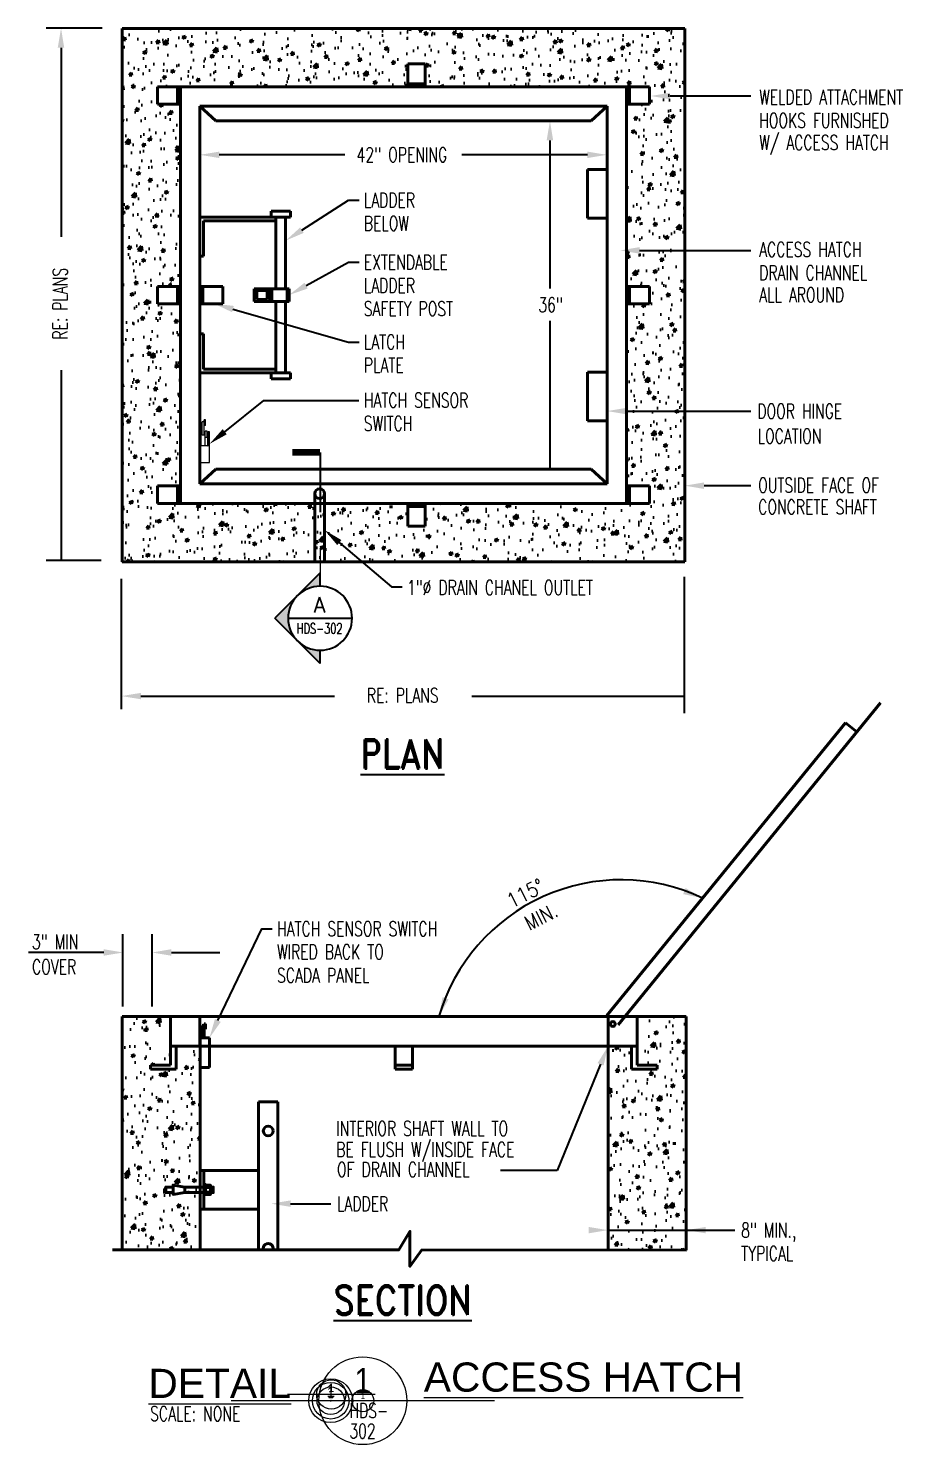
# Model space of a CAD drawing. Header units: inches. Extents: x 2588 to 2838, y -620 to -90.
# Drawn here: x 2588.1 to 2678, y -235.2 to -89.6 of the extents above; entities that cross this region are included whole.
import ezdxf
from ezdxf.enums import TextEntityAlignment as Align

# ---------------------------------------------------------------- set-up
doc = ezdxf.new("R2010")
doc.units = ezdxf.units.IN
doc.header["$MEASUREMENT"] = 0
for name, color, linetype in [('0 @ 1', 7, 'Continuous'), ('0 @ 24', 7, 'Continuous'), ('0 @ 30', 7, 'Continuous'), ('0 @ 32', 7, 'Continuous'), ('0 @ 40', 7, 'Continuous'), ('0 @ 48', 7, 'Continuous'), ('0 @ 96', 7, 'Continuous'), ('MU-PART-NUMB', 7, 'Continuous'), ('MU-TEXT', 7, 'Continuous')]:
    doc.layers.add(name, color=color, linetype=linetype)
for name, color, linetype, lineweight in [('DT-MDSO', 200, 'Continuous', 53), ('MU-NOTES', 11, 'Continuous', 35), ('MU-VAULT', 60, 'Continuous', 50)]:
    doc.layers.add(name, color=color, linetype=linetype, lineweight=lineweight)
doc.styles.add('BOLD', font='arial.ttf')
doc.styles.add('ROMAND', font='ROMAND.SHX')
doc.styles.add('RomanS', font='romans.shx')
doc.styles.add('RomanS_not anno', font='romans.shx', dxfattribs={"width": 0.85})
doc.styles.get("Standard").update_dxf_attribs({"font": 'romans.shx'})
doc.dimstyles.get("Standard").update_dxf_attribs({"dimtxt": 0.18, "dimasz": 0.18, "dimexe": 0.18, "dimexo": 0.0625, "dimgap": 0.09, "dimtad": 0, "dimtih": 1, "dimtoh": 1, "dimdec": 4, "dimzin": 0, "dimdsep": 46, "dimtxsty": 'Standard', "dimcen": 0.09, "dimadec": 0, "dimazin": 0, "dimtfac": 1, "dimtdec": 4, "dimtofl": 0, "dimtmove": 0, "dimatfit": 3, "dimfxl": 1, "dimtolj": 1, "dimtzin": 0, "dimarcsym": 0})
pattern_1 = [(50, (2473.64, -356.567), (3.461498, -0.302842), [0.36195, -3.98145]), (355, (2473.64, -356.567), (-0.669614, 3.63008), [0.28956, -3.18516]), (100.4514, (2473.9285, -356.5922), (2.791886, 3.327235), [0.30761, -3.38371]), (46.1842, (2473.64, -355.602), (5.150505, -0.798795), [0.54292, -5.97218]), (96.6356, (2474.0693, -355.6684), (4.51068, 4.70109), [0.46142, -5.07557]), (351.1842, (2473.64, -355.602), (4.51068, 4.7011), [0.43434, -4.77774]), (21, (2474.1226, -355.843), (2.880673, -1.94304), [0.36195, -3.98145]), (326, (2474.1226, -355.843), (1.17424, 3.499574), [0.28956, -3.18516]), (71.4514, (2474.3627, -356.005), (4.054914, 1.55653), [0.30761, -3.38371]), (37.5, (2473.64, -356.567), (0.0586835, 1.606546), [0, -3.146552, 0, -3.23342, 0, -3.197225]), (7.5, (2473.64, -356.567), (1.269574, 1.903431), [0, -1.843532, 0, -3.074162, 0, -1.218565]), (327.5, (2472.5639, -356.567), (2.576227, -0.10885), [0, -1.2065, 0, -3.76428, 0, -4.99491]), (317.5, (2472.0813, -356.567), (2.814456, 0.483107), [0, -1.56845, 0, -2.499868, 0, -3.54711])]

# ---------------------------------------------------------------- blocks, each defined once
blk = doc.blocks.new('a_wash')
blk.add_lwpolyline([(-0.177, -1), (0, -1), (0, 1), (-0.177, 1)], close=True)
blk = doc.blocks.new('a_nut')
for p, q in [((0, 0.87), (0, -0.87)), ((0.78, 0.87), (0, 0.87)), ((0.78, 0.43), (0, 0.43)), ((0.88, -0.77), (0.88, 0.77)), ((0.78, -0.43), (0, -0.43)), ((0.78, -0.87), (0, -0.87))]:
    blk.add_line(p, q)
for centre, start, end in [((0.78, 0.77), 0, 90), ((0.78, 0.53), 270, 0), ((0.78, 0.34), 0, 90), ((0.78, -0.34), 270, 0), ((0.78, -0.53), 0, 90), ((0.78, -0.77), 270, 0)]:
    blk.add_arc(centre, 0.0938, start, end)
blk = doc.blocks.new('ANCHBOLT')
blk.add_line((4.75, -0.38), (4.75, 0.38))
for points in [[(-0.83, -0.38), (-1.16, -0.38), (-1.16, 0.38), (-0.83, 0.38)], [(0, -0.38), (2.38, -0.38), (2.38, 0.38), (0, 0.38)]]:
    blk.add_lwpolyline(points, close=True)
blk.add_lwpolyline([(0, 0, 0.75, 0.75, 0), (0, 0, 0, 0, 0)], format="xyseb")
for points in [[(2.38, -0.38), (3.85, -0.64), (3.85, 0.64), (2.38, 0.38)], [(3.88, 0.38), (4.75, 0.38), (4.94, 0), (4.75, -0.38), (3.88, -0.38)]]:
    blk.add_lwpolyline(points)
at = {"xscale": -0.75, "yscale": 0.75, "zscale": 0.75}
blk.add_blockref('a_nut', (-0.18, 0), dxfattribs=at)
at = {"xscale": -1, "yscale": 0.75, "rotation": 180}
blk.add_blockref('a_wash', (0, 0), dxfattribs=at)
blk = doc.blocks.new('Subtitle_Ref_Bubble')
at = {"linetype": 'ByBlock', "lineweight": -2}
blk.add_line((9.034, 0), (-9.034, 0), dxfattribs=at)
blk.add_circle((0, 0), 3.011, dxfattribs=at)
at = {"linetype": 'ByBlock', "lineweight": -2, "style": 'BOLD', "width": 0.85}
blk.add_attdef('NUMBER', text='', height=1, dxfattribs=at).set_placement((0, 0.5), align=Align.CENTER)
at = {"linetype": 'ByBlock', "lineweight": -2, "style": 'RomanS_not anno', "width": 0.85}
blk.add_attdef('SHEET', text='', height=0.75, dxfattribs=at).set_placement((0, -0.5), align=Align.TOP_CENTER)
blk = doc.blocks.new('*U28')
at = {"layer": '0 @ 1'}
ref = blk.add_blockref('Subtitle_Ref_Bubble', (2619.19, -230.7), dxfattribs=dict(at, xscale=0.015625, yscale=0.015625, zscale=0.015625))
ref.add_attrib('NUMBER', '1', dxfattribs={"layer": '0', "color": 0, "linetype": 'ByBlock', "lineweight": -2, "height": 0.0273, "style": 'BOLD', "width": 0.85}).set_placement((2619.19, -230.7), align=Align.CENTER)
at = {"layer": '0 @ 24'}
ref = blk.add_blockref('Subtitle_Ref_Bubble', (2622.49, -230.7), dxfattribs=dict(at, xscale=0.375, yscale=0.375, zscale=0.375))
ref.add_attrib('NUMBER', '1', dxfattribs={"layer": '0', "color": 0, "linetype": 'ByBlock', "lineweight": -2, "height": 0.656, "style": 'BOLD', "width": 0.85}).set_placement((2622.49, -230.52), align=Align.CENTER)
at = {"layer": '0 @ 30'}
ref = blk.add_blockref('Subtitle_Ref_Bubble', (2619.19, -230.7), dxfattribs=dict(at, xscale=0.46875, yscale=0.46875, zscale=0.46875))
ref.add_attrib('NUMBER', '1', dxfattribs={"layer": '0', "color": 0, "linetype": 'ByBlock', "lineweight": -2, "height": 0.82, "style": 'BOLD', "width": 0.85}).set_placement((2619.19, -230.47), align=Align.CENTER)
at = {"layer": '0 @ 32'}
ref = blk.add_blockref('Subtitle_Ref_Bubble', (2619.25, -230.06), dxfattribs=dict(at, xscale=0.5, yscale=0.5, zscale=0.5))
ref.add_attrib('NUMBER', '1', dxfattribs={"layer": '0', "color": 0, "linetype": 'ByBlock', "lineweight": -2, "height": 0.875, "style": 'BOLD', "width": 0.85}).set_placement((2619.25, -229.81), align=Align.CENTER)
at = {"layer": '0 @ 40'}
ref = blk.add_blockref('Subtitle_Ref_Bubble', (2619.19, -230.7), dxfattribs=dict(at, xscale=0.625, yscale=0.625, zscale=0.625))
ref.add_attrib('NUMBER', '1', dxfattribs={"layer": '0', "color": 0, "linetype": 'ByBlock', "lineweight": -2, "height": 1.09, "style": 'BOLD', "width": 0.85}).set_placement((2619.19, -230.39), align=Align.CENTER)
at = {"layer": '0 @ 48'}
ref = blk.add_blockref('Subtitle_Ref_Bubble', (2619.19, -230.7), dxfattribs=dict(at, xscale=0.75, yscale=0.75, zscale=0.75))
ref.add_attrib('NUMBER', '1', dxfattribs={"layer": '0', "color": 0, "linetype": 'ByBlock', "lineweight": -2, "height": 1.31, "style": 'BOLD', "width": 0.85}).set_placement((2619.19, -230.33), align=Align.CENTER)
at = {"layer": '0 @ 96'}
ref = blk.add_blockref('Subtitle_Ref_Bubble', (2622.49, -230.7), dxfattribs=dict(at, xscale=1.5, yscale=1.5, zscale=1.5))
ref.add_attrib('NUMBER', '1', dxfattribs={"layer": '0', "color": 0, "linetype": 'ByBlock', "lineweight": -2, "height": 2.62, "style": 'BOLD', "width": 0.85}).set_placement((2622.49, -229.95), align=Align.CENTER)

msp = doc.modelspace()

# ---------------------------------------------------------------- hatches: boundary and pattern name
at = {"layer": 'MU-NOTES'}
h = msp.add_hatch(color=256, dxfattribs=at)
edge = h.paths.add_edge_path()
edge.add_arc((2618.1, -150.24), 3.29, 90, 270, ccw=False)
edge.add_line((2618.1, -146.95), (2618.1, -145.58))
edge.add_line((2618.1, -145.58), (2613.45, -150.24))
edge.add_line((2613.45, -150.24), (2618.1, -154.89))
edge.add_line((2618.1, -154.89), (2618.1, -153.53))
at = {"layer": 'MU-VAULT'}
h = msp.add_hatch(dxfattribs=at)
h.set_pattern_fill('AR-CONC', color=256, scale=0.4826, style=0)
h.set_pattern_definition([(50, (2474.9264, -347.8685), (3.461498, -0.302842), [0.36195, -3.98145]), (355, (2474.9264, -347.8685), (-0.669614, 3.63008), [0.28956, -3.18516]), (100.4514, (2475.215, -347.8938), (2.791886, 3.327235), [0.30761, -3.38371]), (46.1842, (2474.9264, -346.9033), (5.150505, -0.798795), [0.542925, -5.972175]), (96.6356, (2475.3556, -346.97), (4.51068, 4.70109), [0.461415, -5.07557]), (351.1842, (2474.9264, -346.9033), (4.51068, 4.7011), [0.43434, -4.77774]), (21, (2475.409, -347.1446), (2.880673, -1.94304), [0.36195, -3.98145]), (326, (2475.409, -347.1446), (1.17424, 3.499574), [0.28956, -3.18516]), (71.4514, (2475.649, -347.3066), (4.054914, 1.556532), [0.30761, -3.38371]), (37.5, (2474.9264, -347.8685), (0.0586835, 1.6065457), [0, -3.146552, 0, -3.23342, 0, -3.197225]), (7.5, (2474.9264, -347.8685), (1.269574, 1.903431), [0, -1.843532, 0, -3.074162, 0, -1.218565]), (327.5, (2473.8502, -347.8685), (2.576227, -0.10885), [0, -1.2065, 0, -3.76428, 0, -4.99491]), (317.5, (2473.3676, -347.8685), (2.814456, 0.483107), [0, -1.56845, 0, -2.499868, 0, -3.54711])])
h.paths.add_polyline_path([(2655.6, -89.58), (2597.73, -89.58), (2597.73, -144.42), (2617.55, -144.42), (2617.55, -138.42), (2603.73, -138.42), (2601.37, -138.42), (2601.37, -136.63), (2603.73, -136.63), (2603.73, -117.89), (2601.37, -117.89), (2601.37, -116.11), (2603.73, -116.11), (2603.73, -97.36), (2601.37, -97.36), (2601.37, -95.58), (2603.73, -95.58), (2627.11, -95.58), (2627.11, -93.21), (2628.89, -93.21), (2628.89, -95.58), (2649.6, -95.58), (2651.96, -95.58), (2651.96, -97.36), (2649.6, -97.36), (2649.6, -116.11), (2651.96, -116.11), (2651.96, -117.89), (2649.6, -117.89), (2649.6, -136.63), (2651.96, -136.63), (2651.96, -138.42), (2649.6, -138.42), (2628.89, -138.42), (2628.89, -140.78), (2627.11, -140.78), (2627.11, -138.42), (2618.55, -138.42), (2618.55, -144.42), (2655.6, -144.42)])
h.paths.add_polyline_path([(2618.55, -138.42), (2617.55, -138.42), (2617.55, -144.42), (2618.55, -144.42)], flags=17)
h = msp.add_hatch(dxfattribs=at)
h.set_pattern_fill('AR-CONC', color=256, scale=0.4826, style=0)
h.set_pattern_definition(pattern_1)
h.paths.add_polyline_path([(2603.31, -194.25), (2603.31, -196.62), (2600.67, -196.62), (2600.67, -196.21), (2602.72, -196.21), (2602.72, -194.25), (2601.75, -194.25), (2601.75, -191.2), (2597.73, -191.2), (2597.73, -215.19), (2605.77, -215.19), (2605.77, -194.25)])
h = msp.add_hatch(dxfattribs=at)
h.set_pattern_fill('AR-CONC', color=256, scale=0.4826, style=0)
h.set_pattern_definition(pattern_1)
h.paths.add_polyline_path([(2650.12, -196.62), (2650.12, -194.25), (2647.7, -194.25), (2647.7, -215.2), (2655.75, -215.21), (2655.75, -191.2), (2651.72, -191.2), (2651.72, -194.25), (2650.71, -194.25), (2650.71, -196.21), (2652.76, -196.21), (2652.76, -196.62)])

# ---------------------------------------------------------------- linework, layer by layer
at = {"layer": 'MU-NOTES'}
for p, q in [((2595.68, -89.57), (2589.94, -89.57)), ((2654.08, -96.53), (2662.4, -96.53)), ((2616.23, -110.33), (2621.02, -107.25)), ((2621.02, -107.25), (2622.1, -107.25)), ((2650.94, -112.41), (2662.4, -112.41)), ((2616.65, -116.03), (2621.02, -113.63)), ((2621.02, -113.63), (2622.1, -113.63)), ((2609.13, -118.44), (2621.02, -121.84)), ((2621.02, -121.84), (2622.1, -121.84)), ((2649.62, -128.93), (2662.4, -128.93)), ((2618.1, -133.19), (2618.1, -139.31)), ((2657.58, -136.6), (2662.4, -136.6)), ((2620.07, -142.46), (2625.44, -147.01)), ((2595.57, -144.3), (2589.94, -144.3)), ((2618.1, -145.58), (2613.45, -150.24)), ((2618.1, -146.95), (2618.1, -145.58)), ((2597.65, -146.17), (2597.65, -159.59)), ((2625.44, -147.01), (2626.52, -147.01)), ((2655.52, -145.96), (2655.52, -159.99)), ((2618.1, -154.89), (2613.45, -150.24)), ((2614.81, -150.24), (2621.39, -150.24)), ((2618.1, -154.89), (2618.1, -153.53)), ((2597.83, -190.16), (2597.83, -182.71)), ((2600.83, -190.16), (2600.83, -182.71)), ((2646.94, -196.1), (2642.46, -207.01)), ((2642.46, -207.01), (2636.65, -207.01))]:
    msp.add_line(p, q, dxfattribs=at)
for points in [[(2591.46, -91.57), (2591.46, -111.02)], [(2641.73, -101.1), (2641.73, -116.32)], [(2620.65, -102.58), (2607.73, -102.58)], [(2645.58, -102.58), (2632.66, -102.58)], [(2641.73, -119.66), (2641.73, -134.87)], [(2591.46, -124.74), (2591.46, -144.19)], [(2608.29, -131.06), (2612.32, -127.83), (2622.09, -127.83)], [(2599.68, -158.24), (2619.57, -158.24)], [(2633.69, -158.24), (2655.58, -158.24)], [(2607.58, -191.6), (2612.1, -182.17), (2613.18, -182.17)], [(2595.85, -184.61), (2588.1, -184.61)], [(2602.81, -184.61), (2607.78, -184.61)], [(2615.07, -210.44), (2619.19, -210.44)], [(2647.7, -213.16), (2660.73, -213.16)]]:
    msp.add_lwpolyline(points, dxfattribs=at)
at = {"layer": 'MU-NOTES', "const_width": 0.686}
msp.add_lwpolyline([(2618.1, -133.19), (2615.24, -133.19)], dxfattribs=at)
at = {"layer": 'MU-NOTES'}
for centre, radius, start, end in [((2618.1, -150.24), 3.29, 90, 270), ((2618.1, -150.24), 3.29, 270, 90), ((2649.06, -196.66), 19.53, 64.6754, 163.7512)]:
    msp.add_arc(centre, radius, start, end, dxfattribs=at)
for points in [[(2591.12, -91.57), (2591.46, -89.57), (2591.79, -91.57)], [(2654.08, -96.86), (2652.08, -96.53), (2654.08, -96.2)], [(2641.39, -101.1), (2641.73, -99.1), (2642.06, -101.1)], [(2607.73, -102.91), (2605.73, -102.58), (2607.73, -102.25)], [(2645.58, -102.25), (2647.58, -102.58), (2645.58, -102.91)], [(2616.41, -110.61), (2614.55, -111.41), (2616.05, -110.05)], [(2650.94, -112.74), (2648.94, -112.41), (2650.94, -112.07)], [(2616.82, -116.33), (2614.9, -117), (2616.49, -115.74)], [(2609.04, -118.76), (2607.21, -117.89), (2609.23, -118.12)], [(2649.62, -129.27), (2647.62, -128.93), (2649.62, -128.6)], [(2608.5, -131.32), (2606.73, -132.31), (2608.08, -130.79)], [(2657.58, -136.94), (2655.58, -136.6), (2657.58, -136.27)], [(2619.86, -142.71), (2618.55, -141.16), (2620.29, -142.2)], [(2599.68, -158.57), (2597.68, -158.24), (2599.68, -157.91)], [(2655.67, -177.98), (2657.42, -179.01), (2655.43, -178.61)], [(2595.85, -184.27), (2597.85, -184.61), (2595.85, -184.94)], [(2602.81, -184.94), (2600.81, -184.61), (2602.81, -184.27)], [(2631.31, -189.43), (2630.31, -191.2), (2630.69, -189.21)], [(2607.88, -191.74), (2606.72, -193.4), (2607.28, -191.45)], [(2646.63, -195.98), (2647.7, -194.25), (2647.25, -196.23)], [(2615.07, -210.77), (2613.07, -210.44), (2615.07, -210.1)], [(2645.7, -213.49), (2647.7, -213.16), (2645.7, -212.83)], [(2657.75, -213.49), (2655.75, -213.16), (2657.75, -212.83)]]:
    msp.add_solid(points, dxfattribs=at)
at = {"layer": 'MU-PART-NUMB'}
for p, q in [((2605.86, -131.06), (2605.75, -131.06)), ((2605.88, -132.48), (2605.88, -131.08)), ((2605.98, -131.4), (2605.98, -130.03)), ((2606.18, -130.03), (2605.98, -130.03)), ((2606.18, -131.4), (2606.18, -129.84)), ((2606.33, -129.84), (2606.18, -129.84)), ((2606.33, -130.42), (2606.18, -130.42)), ((2606.28, -131.64), (2606.28, -131.01)), ((2606.48, -131.01), (2606.28, -131.01)), ((2606.33, -130.42), (2606.33, -129.84)), ((2606.48, -131.64), (2606.48, -131.01)), ((2606.58, -132.48), (2606.58, -131.08)), ((2606.73, -131.06), (2606.6, -131.06)), ((2606.73, -134.23), (2606.73, -131.06)), ((2605.98, -131.11), (2605.88, -131.11)), ((2605.98, -131.21), (2605.88, -131.21)), ((2606.56, -132.5), (2605.9, -132.5)), ((2606.18, -131.4), (2605.98, -131.4)), ((2606.28, -131.11), (2606.18, -131.11)), ((2606.28, -131.21), (2606.18, -131.21)), ((2606.53, -131.64), (2606.23, -131.64)), ((2606.23, -131.64), (2606.23, -132.5)), ((2606.58, -131.11), (2606.48, -131.11)), ((2606.58, -131.21), (2606.48, -131.21)), ((2606.53, -131.64), (2606.53, -132.5)), ((2605.73, -134.23), (2606.73, -134.23))]:
    msp.add_line(p, q, dxfattribs=at)
for centre, start, end in [((2605.75, -131.08), 90, 180), ((2605.86, -131.08), 0, 90), ((2606.6, -131.08), 90, 180), ((2605.9, -132.48), 180, 270), ((2606.56, -132.48), 270, 0)]:
    msp.add_arc(centre, 0.02, start, end, dxfattribs=at)
at = {"layer": 'MU-TEXT'}
msp.add_line((2618.1, -142.98), (2618.1, -146.26), dxfattribs=at)
at = {"layer": 'MU-VAULT'}
for p, q in [((2597.73, -144.42), (2597.73, -89.58)), ((2597.73, -89.58), (2655.6, -89.58)), ((2655.6, -144.42), (2655.6, -89.58)), ((2627.11, -95.58), (2627.11, -93.21)), ((2628.89, -93.21), (2627.11, -93.21)), ((2628.89, -95.58), (2628.89, -93.21)), ((2603.73, -95.58), (2601.37, -95.58)), ((2601.37, -97.36), (2601.37, -95.58)), ((2603.42, -97.36), (2603.42, -95.58)), ((2603.73, -138.42), (2603.73, -95.58)), ((2603.73, -95.58), (2649.6, -95.58)), ((2628.89, -95.27), (2627.11, -95.27)), ((2649.6, -138.42), (2649.6, -95.58)), ((2649.6, -95.58), (2651.96, -95.58)), ((2649.91, -97.36), (2649.91, -95.58)), ((2651.96, -97.36), (2651.96, -95.58)), ((2603.73, -97.36), (2601.37, -97.36)), ((2605.73, -136.42), (2605.73, -97.58)), ((2605.73, -97.58), (2647.6, -97.58)), ((2607.36, -99.1), (2605.73, -97.58)), ((2645.97, -99.1), (2647.6, -97.58)), ((2647.6, -136.42), (2647.6, -97.58)), ((2649.6, -97.36), (2651.96, -97.36)), ((2607.36, -99.1), (2645.97, -99.1)), ((2645.6, -109.08), (2645.6, -104.08)), ((2645.6, -104.08), (2647.6, -104.08)), ((2605.73, -109), (2615.05, -109)), ((2613.05, -109), (2613.05, -108.37)), ((2613.05, -108.37), (2615.05, -108.37)), ((2613.55, -116.35), (2613.55, -109)), ((2614.55, -116.35), (2614.55, -109)), ((2615.05, -109), (2615.05, -108.37)), ((2645.6, -109.08), (2647.6, -109.08)), ((2606.1, -113), (2606.1, -109.37)), ((2606.1, -109.37), (2613.55, -109.37)), ((2605.73, -113), (2606.1, -113)), ((2603.73, -116.11), (2601.37, -116.11)), ((2601.37, -117.89), (2601.37, -116.11)), ((2603.42, -117.89), (2603.42, -116.11)), ((2605.73, -116.11), (2608.09, -116.11)), ((2606.04, -117.89), (2606.04, -116.11)), ((2608.09, -117.89), (2608.09, -116.11)), ((2614.9, -116.35), (2611.33, -116.35)), ((2611.33, -117.65), (2611.33, -116.35)), ((2612.92, -117.65), (2612.92, -116.35)), ((2613.13, -117.65), (2613.13, -116.35)), ((2614.7, -117.65), (2614.7, -116.35)), ((2614.9, -117.65), (2614.9, -116.35)), ((2649.6, -116.11), (2651.96, -116.11)), ((2649.91, -117.89), (2649.91, -116.11)), ((2651.96, -117.89), (2651.96, -116.11)), ((2603.73, -117.89), (2601.37, -117.89)), ((2605.73, -117.89), (2608.09, -117.89)), ((2614.9, -117.65), (2611.33, -117.65)), ((2611.6, -117.46), (2611.6, -116.54)), ((2612.66, -116.54), (2611.6, -116.54)), ((2612.66, -117.46), (2611.6, -117.46)), ((2612.66, -117.46), (2612.66, -116.54)), ((2613.55, -125), (2613.55, -117.65)), ((2614.55, -125), (2614.55, -117.65)), ((2649.6, -117.89), (2651.96, -117.89)), ((2605.73, -121), (2606.1, -121)), ((2606.1, -124.62), (2606.1, -121)), ((2605.73, -125), (2615.05, -125)), ((2606.1, -124.62), (2613.55, -124.62)), ((2613.05, -125.62), (2613.05, -125)), ((2615.05, -125.62), (2615.05, -125)), ((2645.6, -129.92), (2645.6, -124.92)), ((2645.6, -124.92), (2647.6, -124.92)), ((2613.05, -125.62), (2615.05, -125.62)), ((2645.6, -129.92), (2647.6, -129.92)), ((2607.36, -134.89), (2605.73, -136.42)), ((2607.36, -134.89), (2645.97, -134.89)), ((2645.97, -134.89), (2647.6, -136.42)), ((2603.73, -136.63), (2601.37, -136.63)), ((2601.37, -138.42), (2601.37, -136.63)), ((2603.42, -138.42), (2603.42, -136.63)), ((2605.73, -136.42), (2647.6, -136.42)), ((2649.6, -136.63), (2651.96, -136.63)), ((2649.91, -138.42), (2649.91, -136.63)), ((2651.96, -138.42), (2651.96, -136.63)), ((2617.55, -144.42), (2617.55, -137.42)), ((2618.55, -144.42), (2618.55, -137.42)), ((2603.73, -138.42), (2601.37, -138.42)), ((2603.73, -138.42), (2649.6, -138.42)), ((2627.11, -138.42), (2627.11, -140.78)), ((2628.89, -138.73), (2627.11, -138.73)), ((2628.89, -138.42), (2628.89, -140.78)), ((2649.6, -138.42), (2651.96, -138.42)), ((2628.89, -140.78), (2627.11, -140.78)), ((2597.73, -144.42), (2655.6, -144.42)), ((2648.74, -192.04), (2675.72, -158.93)), ((2647.58, -191.09), (2672.11, -160.98)), ((2673.27, -161.93), (2672.11, -160.98)), ((2602.68, -191.2), (2597.73, -191.2)), ((2597.73, -191.2), (2597.73, -215.19)), ((2650.71, -191.2), (2602.72, -191.2)), ((2602.72, -191.2), (2602.72, -194.25)), ((2605.72, -191.2), (2605.72, -194.25)), ((2605.97, -193.4), (2605.97, -192.11)), ((2606.17, -192.11), (2605.97, -192.11)), ((2606.17, -193.4), (2606.17, -191.93)), ((2606.32, -191.93), (2606.17, -191.93)), ((2606.32, -192.5), (2606.32, -191.93)), ((2647.71, -191.2), (2647.71, -194.35)), ((2650.71, -191.2), (2650.71, -194.25)), ((2655.75, -191.2), (2650.73, -191.2)), ((2655.75, -191.2), (2655.75, -215.21)), ((2605.77, -193.4), (2606.72, -193.4)), ((2605.77, -193.4), (2605.77, -194.25)), ((2606.32, -192.5), (2606.17, -192.5)), ((2606.72, -193.4), (2606.72, -194.25)), ((2650.71, -194.25), (2602.72, -194.25)), ((2602.72, -194.25), (2602.72, -196.21)), ((2603.31, -194.25), (2603.31, -196.62)), ((2605.77, -215.19), (2605.77, -194.25)), ((2606.72, -194.25), (2606.72, -196.44)), ((2625.82, -194.25), (2625.82, -196.62)), ((2627.61, -194.25), (2627.61, -196.62)), ((2647.7, -215.21), (2647.7, -194.25)), ((2650.12, -194.25), (2650.12, -196.62)), ((2650.71, -194.25), (2650.71, -196.21)), ((2600.67, -196.21), (2600.67, -196.62)), ((2602.72, -196.21), (2600.67, -196.21)), ((2603.31, -196.62), (2600.67, -196.62)), ((2606.72, -196.44), (2605.77, -196.44)), ((2627.61, -196.21), (2625.82, -196.21)), ((2627.61, -196.62), (2625.82, -196.62)), ((2650.12, -196.62), (2652.76, -196.62)), ((2650.71, -196.21), (2652.76, -196.21)), ((2652.76, -196.21), (2652.76, -196.62)), ((2611.76, -199.95), (2611.76, -215.19)), ((2611.76, -199.95), (2613.76, -199.95)), ((2613.76, -215.19), (2613.76, -199.95)), ((2611.76, -207.01), (2605.77, -207.01)), ((2606.15, -207.01), (2606.15, -211.01)), ((2605.77, -210.23), (2605.77, -208.5)), ((2611.76, -211.01), (2605.77, -211.01))]:
    msp.add_line(p, q, dxfattribs=at)
msp.add_lwpolyline([(2596.75, -215.19), (2626.18, -215.19), (2627.34, -213.29), (2627.34, -216.89), (2628.56, -215.19), (2655.76, -215.21)], dxfattribs=at)
for centre, radius in [((2618.05, -137.42), 0.5), ((2648.2, -191.96), 0.25), ((2612.76, -202.96), 0.5)]:
    msp.add_circle(centre, radius, dxfattribs=at)
msp.add_arc((2612.76, -215.03), 0.5, 341.1177, 198.8823, dxfattribs=at)

# ---------------------------------------------------------------- block references
msp.add_blockref('*U28', (0, 0))
at = {"layer": 'DT-MDSO', "xscale": 0.825000000000017, "yscale": 0.75, "zscale": 0.825000000000017, "rotation": 180}
msp.add_blockref('ANCHBOLT', (2606.15, -209.01), dxfattribs=at)

# ---------------------------------------------------------------- texts
at = {"style": 'RomanS_not anno', "width": 0.7}
for s, p in [('SCALE: NONE', (2600.62, -232.79)), ('HDS-', (2621.11, -232.46)), ('302', (2621.11, -234.57))]:
    msp.add_text(s, height=1.5, dxfattribs=at).set_placement(p)
at = {"char_height": 3, "style": 'BOLD'}
for s, insert, width, attachment_point in [('{\\LACCESS HATCH}', (2628.76, -226.77), 32.3343, 1), ('{\\LDETAIL          }', (2615.11, -230.42), 14.3752, 9)]:
    msp.add_mtext(s, dxfattribs=dict(at, insert=insert, width=width, attachment_point=attachment_point))
at = {"layer": 'MU-NOTES', "style": 'RomanS', "width": 0.7}
for s, p in [('WELDED ATTACHMENT', (2663.24, -97.39)), ('HOOKS FURNISHED', (2663.24, -99.8)), ('W/ ACCESS HATCH', (2663.24, -102.07)), ('LADDER', (2622.59, -107.99)), ('BELOW', (2622.59, -110.38)), ('ACCESS HATCH', (2663.24, -113.06)), ('EXTENDABLE', (2622.59, -114.38)), ('DRAIN CHANNEL', (2663.24, -115.46)), ('LADDER', (2622.59, -116.76)), ('ALL AROUND', (2663.24, -117.73)), ('SAFETY POST', (2622.59, -119.15)), ('36"', (2640.54, -118.75)), ('LATCH', (2622.59, -122.58)), ('PLATE', (2622.59, -124.97)), ('HATCH SENSOR', (2622.59, -128.57)), ('SWITCH', (2622.59, -130.96)), ('DOOR HINGE ', (2663.05, -129.7)), ('LOCATION', (2663.08, -132.26)), ('OUTSIDE FACE OF', (2663.14, -137.31)), ('CONCRETE SHAFT', (2663.14, -139.54)), ('1"%%C DRAIN CHANEL OUTLET', (2627.02, -147.83)), ('HATCH SENSOR SWITCH', (2613.67, -182.92)), ('3" MIN', (2588.47, -184.26)), ('WIRED BACK TO', (2613.67, -185.3)), ('COVER', (2588.47, -186.83)), ('SCADA PANEL', (2613.67, -187.71)), ('INTERIOR SHAFT WALL TO', (2619.75, -203.46)), ('BE FLUSH W/INSIDE FACE', (2619.75, -205.62)), ('OF DRAIN CHANNEL', (2619.83, -207.67)), ('LADDER', (2619.83, -211.2)), ('8" MIN.,', (2661.39, -213.92)), ('TYPICAL', (2661.39, -216.31))]:
    msp.add_text(s, height=1.5, dxfattribs=at).set_placement(p)
for s, height, p in [('42" OPENING', 1.5, (2626.51, -103.32)), ('HDS-302', 1.054, (2618.05, -151.81)), ('RE: PLANS', 1.5, (2626.59, -158.91))]:
    msp.add_text(s, height=height, dxfattribs=at).set_placement(p, align=Align.CENTER)
msp.add_text('RE: PLANS', height=1.5, rotation=90, dxfattribs=at).set_placement((2592.11, -117.88), align=Align.CENTER)
at = {"layer": 'MU-NOTES', "style": 'RomanS'}
msp.add_text('A', height=1.58, dxfattribs=at).set_placement((2618.05, -149.65), align=Align.CENTER)
at = {"layer": 'MU-NOTES', "style": 'ROMAND', "width": 0.85}
for s, p in [('%%UPLAN', (2626.58, -162.69)), ('%%USECTION', (2626.58, -218.86))]:
    msp.add_text(s, height=3, dxfattribs=at).set_placement(p, align=Align.TOP_CENTER)
at = {"layer": 'MU-NOTES', "style": 'RomanS', "width": 0.85}
for s, p in [('115°', (2637.8, -180.08)), ('MIN.', (2639.59, -182.39))]:
    msp.add_text(s, height=1.5, rotation=27.0853, dxfattribs=at).set_placement(p)

# ---------------------------------------------------------------- leaders
at = {"layer": 'MU-NOTES'}
for points, override in [([(2641.73, -134.87), (2641.73, -123.36)], {"dimscale": 2}), ([(2591.46, -144.19), (2591.46, -134.06)], {"dimscale": 2}), ([(2655.58, -158.24), (2650.11, -158.24)], {"dimscale": 2, "dimgap": 0.09, "dimtad": 0})]:
    msp.add_leader(points, dimstyle='Standard', override=override, dxfattribs=at)

doc.saveas('drawing.dxf')
